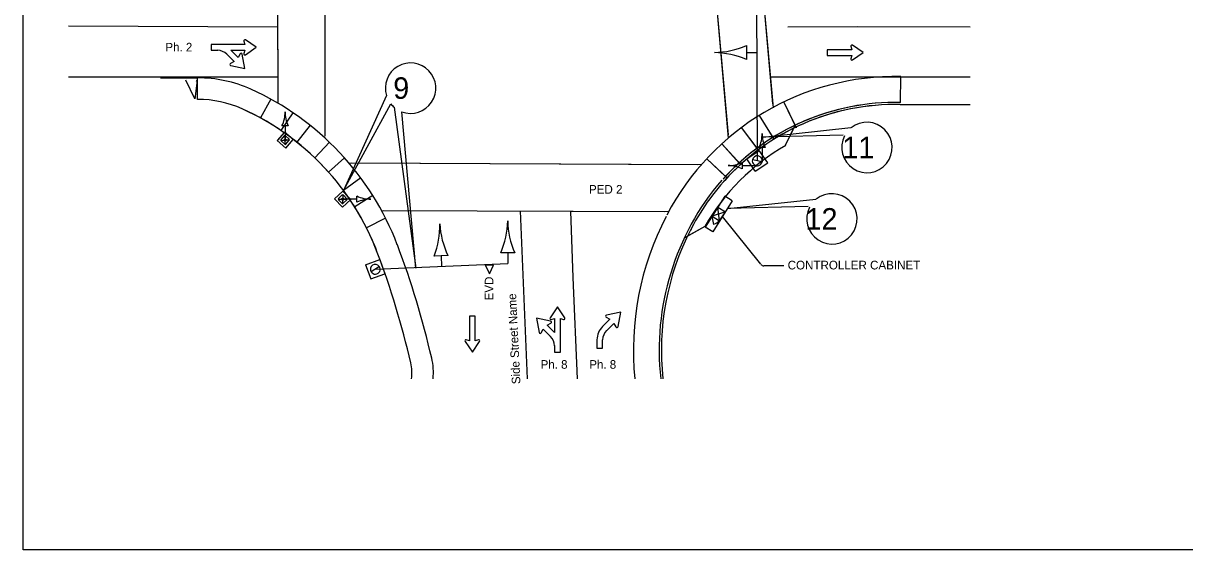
# Model space of a CAD drawing. Extents: x -9045 to 5486, y -3182 to 3962.
# Drawn here: x 1443 to 2508, y -933 to -450 of the extents above; entities that cross this region are included whole.
import ezdxf

# ---------------------------------------------------------------- set-up
doc = ezdxf.new("R2010")
doc.units = 0
for name, color, linetype in [('Default', 7, 'Continuous'), ('E_RDWY_ROAD_Sidewalk', 7, 'Continuous'), ('E_TRAF_SIGNAL_Ftg', 7, 'Continuous'), ('Level 49', 7, 'Continuous'), ('P_RDWY_ROAD_Crosswalk', 7, 'Continuous'), ('P_RDWY_ROAD_Curb', 7, 'Continuous'), ('P_RDWY_ROAD_Sidewalk', 7, 'Continuous'), ('P_TRAF_PLANS_Bubble Notes', 7, 'Continuous'), ('P_TRAF_PLANS_SheetTx', 7, 'Continuous'), ('P_TRAF_SIGNAL_Cabinets', 7, 'Continuous'), ('P_TRAF_SIGNAL_Detector', 7, 'Continuous'), ('P_TRAF_SIGNAL_Equipment', 7, 'Continuous'), ('P_TRAF_SIGNAL_Poles', 7, 'Continuous')]:
    doc.layers.add(name, color=color, linetype=linetype)

msp = doc.modelspace()

# ---------------------------------------------------------------- linework, layer by layer
at = {"layer": 'Default'}
for p, q in [((1676.7, -499.6), (1485, -499.7)), ((2128.4, -499.3), (2311.3, -499.2)), ((2106.7, -574.3), (2118.1, -566.6)), ((2114.4, -585.7), (2106.7, -574.3)), ((2125.8, -578), (2118.1, -566.6)), ((2114.4, -585.7), (2125.8, -578)), ((1898.8, -622.1), (1905.3, -775.9)), ((1757.3, -671.4), (1770.2, -666.6)), ((1770.2, -666.6), (1775, -679.6)), ((1757.3, -671.4), (1762, -684.3)), ((1762, -684.3), (1775, -679.6))]:
    msp.add_line(p, q, dxfattribs=at)
for points in [[(1485, -452.5), (1676.6, -453.3)], [(2311.3, -453.8), (2208.4, -453.6), (2144.2, -453.9)], [(1951.6, -775.9), (1947.4, -683), (1945.3, -622.3)]]:
    msp.add_lwpolyline(points, dxfattribs=at)
at = {"layer": 'E_RDWY_ROAD_Sidewalk'}
msp.add_lwpolyline([(1602.2, -503.4), (1602.8, -502.5), (1600.8, -519.4), (1592.5, -502.2)], dxfattribs=at)
at = {"layer": 'E_TRAF_SIGNAL_Ftg'}
msp.add_line((2120.7, -577), (2111.8, -575.3), dxfattribs=at)
for start, end in [(349.1392, 169.1392), (169.1392, 349.1392)]:
    msp.add_arc((2116.2, -576.2), 4.53, start, end, dxfattribs=at)
at = {"layer": 'Level 49'}
msp.add_lwpolyline([(1443.5, 117.5), (3123.5, 117.5), (3123.5, -932.5), (1443.5, -932.5)], close=True, dxfattribs=at)
at = {"layer": 'P_RDWY_ROAD_Crosswalk'}
for p, q in [((1676.5, -241.1), (1676.7, -523.2)), ((1676.5, -244.8), (1676.7, -520.6)), ((2090, -555.5), (2062.3, -245.4)), ((2089.7, -552.5), (2062.6, -249.5)), ((2131, -527.7), (2107.3, -262.4)), ((2130.6, -523.9), (2107.6, -266.5)), ((1719.8, -280.9), (1720, -553.5)), ((1742.1, -578.1), (2065.5, -579.5)), ((1744, -578.1), (2061.6, -579.5)), ((1771.9, -621.6), (2035.2, -622.7)), ((1773.5, -621.6), (2031.4, -622.6))]:
    msp.add_line(p, q, dxfattribs=at)
at = {"layer": 'P_RDWY_ROAD_Curb'}
for p, q in [((1569.3, -500.3), (1603.5, -500.2)), ((2247.9, -499.1), (2311.3, -499.2))]:
    msp.add_line(p, q, dxfattribs=at)
for centre, radius, start, end in [((1603.7, -618.3), 118.1, 65.7687, 90.222), ((1603.7, -618.3), 118.1, 65.7687, 90.222), ((2242.8, -735.3), 236.3, 88.7764, 152.4141), ((2242.8, -735.3), 236.3, 88.7764, 152.4141), ((1547.1, -744), 255.9, 20.8034, 65.7687), ((1547.1, -744), 255.9, 20.8034, 65.7687), ((2266.5, -749.5), 263.8, 152.4141, 185.7527), ((2266.5, -749.5), 263.8, 152.4141, 185.7527), ((1050.2, -932.8), 787.5, 12.9013, 20.8034), ((1050.2, -932.8), 787.5, 12.9013, 20.8034), ((1760.3, -770.1), 59.1, 354.3362, 12.9013), ((1760.3, -770.1), 59.1, 354.3362, 12.9013)]:
    msp.add_arc(centre, radius, start, end, dxfattribs=at)
at = {"layer": 'P_RDWY_ROAD_Sidewalk'}
for p, q in [((1603.3, -519.9), (1603.2, -500.2)), ((1603.3, -519.9), (1603.2, -500.2)), ((2247.4, -522.8), (2247.9, -499.1)), ((1670.3, -519.6), (1660.9, -536.9)), ((1670.3, -519.6), (1660.9, -536.9)), ((1690.5, -532.1), (1679.5, -548.3)), ((1690.5, -532.1), (1679.5, -548.3)), ((2140.5, -522.4), (2150.8, -543.7)), ((2140.5, -522.4), (2151.9, -546.1)), ((2130.7, -554.7), (2118.2, -534.6)), ((2131.7, -556.3), (2118.2, -534.6)), ((1706.4, -543.6), (1694.2, -559)), ((1706.4, -543.6), (1694.2, -559)), ((2116, -564.7), (2101.9, -545.7)), ((2117.2, -566.3), (2101.9, -545.7)), ((2142.2, -562), (2151, -543.5)), ((2142.2, -562), (2149.2, -547.4)), ((1724.2, -559.2), (1710.6, -573.4)), ((1724.2, -559.2), (1710.6, -573.4)), ((2083.7, -560.7), (2099.6, -578.2)), ((2083.7, -560.7), (2101, -579.6)), ((1737.8, -573.5), (1723.2, -586.5)), ((1737.8, -573.5), (1723.2, -586.5)), ((2087.2, -590.5), (2069.9, -574.4)), ((2088.6, -591.8), (2069.9, -574.4)), ((1752.9, -591.7), (1737, -603.4)), ((1752.9, -591.7), (1737, -603.4)), ((1763.9, -608), (1747.3, -618.4)), ((1763.9, -608), (1747.3, -618.4)), ((1775.6, -628.6), (1758, -637.5)), ((2068.1, -636.4), (2049.2, -647)), ((2068.1, -636.4), (2052.4, -645.2))]:
    msp.add_line(p, q, dxfattribs=at)
msp.add_lwpolyline([(2247.3, -524.7), (2259.7, -524.7), (2267.6, -524.7), (2275.4, -524.7), (2283.3, -524.7), (2291.2, -524.7), (2299.1, -524.7), (2306.9, -524.7), (2311.3, -524.7)], dxfattribs=at)
for centre, radius, start, end in [((1603.7, -618.3), 98.4, 65.7687, 90.222), ((1603.7, -618.3), 98.4, 65.7687, 90.222), ((1547.1, -744), 236.3, 20.8034, 65.7687), ((1547.1, -744), 236.3, 41.4793, 65.7687), ((2242.8, -735.3), 212.6, 88.7764, 137.9707), ((2242.8, -735.3), 212.6, 88.7764, 137.7617), ((2242.8, -735.3), 210.7, 88.7764, 138.348), ((2242.8, -735.3), 210.7, 88.7764, 137.9367), ((2242.5, -736), 200.8, 119.952, 150.2839), ((2242.5, -736), 200.8, 119.952, 150.2839), ((2266.5, -749.5), 240.2, 139.5907, 186.3207), ((2242.8, -735.3), 210.7, 137.3067, 154.6745), ((1547.1, -744), 236.3, 20.8034, 36.5028), ((2242.8, -735.3), 210.7, 152.5339, 154.6745), ((2242.8, -735.3), 212.6, 152.3632, 152.4141), ((2266.5, -749.5), 238.2, 152.4141, 186.3732), ((1050.2, -932.8), 767.8, 12.9013, 20.8034), ((1050.2, -932.8), 767.8, 12.9013, 20.8034), ((1760.3, -770.1), 39.4, 351.4868, 12.9013), ((1760.3, -770.1), 39.4, 351.4868, 12.9013)]:
    msp.add_arc(centre, radius, start, end, dxfattribs=at)
at = {"layer": 'P_TRAF_PLANS_Bubble Notes'}
for p, q in [((1645.7, -466.6), (1646.5, -469.6)), ((1657, -472.2), (1647.1, -465.5)), ((1646.5, -469.5), (1615.7, -469.6)), ((1615.7, -469.6), (1615.7, -474.9)), ((1615.7, -474.9), (1621.8, -474.9)), ((1630.1, -478.6), (1636.7, -485.3)), ((1640.4, -481.5), (1633.8, -474.9)), ((1633.8, -474.9), (1646.6, -474.9)), ((1642.3, -478.2), (1640.4, -481.5)), ((1646.7, -491.5), (1644.2, -478.5)), ((1646.6, -474.9), (1645.7, -477.9)), ((1647.1, -479), (1657, -472.2)), ((2180.4, -474.4), (2180.4, -479.7)), ((2202.9, -474.4), (2180.4, -474.4)), ((2180.4, -474.4), (2180.4, -474.4)), ((2202.1, -471.3), (2202.9, -474.4)), ((2213.4, -477), (2203.5, -470.3)), ((2203.5, -483.7), (2213.4, -477)), ((1636.7, -485.3), (1633.4, -487.1)), ((1633.7, -489), (1646.7, -491.5)), ((1636.7, -485.3), (1636.7, -485.3)), ((2180.4, -479.7), (2202.9, -479.7)), ((2202.9, -479.7), (2202.1, -482.7)), ((2119.6, -671), (2084.4, -627.1)), ((2140.6, -672.3), (2122.3, -672.3)), ((1933.1, -710.1), (1926.4, -720.1)), ((1939.8, -720.1), (1933.1, -710.1)), ((1857.7, -718.5), (1852.4, -718.5)), ((1852.4, -718.5), (1852.4, -741)), ((1857.8, -741), (1857.7, -718.5)), ((1857.7, -718.5), (1857.7, -718.5)), ((1926.8, -723), (1913.8, -720.5)), ((1913.8, -720.5), (1916.3, -733.5)), ((1927.4, -721.5), (1930.4, -720.6)), ((1930.4, -720.6), (1930.4, -733.4)), ((1935.8, -751.5), (1935.8, -720.6)), ((1935.8, -720.6), (1938.7, -721.5)), ((1981.1, -721.3), (1974.5, -728)), ((1977.8, -719.5), (1981.1, -721.3)), ((1991.1, -715), (1978.1, -717.5)), ((1988.6, -728.1), (1991.1, -715)), ((1918.3, -733.8), (1920.1, -730.5)), ((1920.1, -730.5), (1926.7, -737.1)), ((1923.8, -726.8), (1927.1, -724.9)), ((1930.4, -733.4), (1923.8, -726.7)), ((1978.2, -731.7), (1984.8, -725.1)), ((1984.8, -725.1), (1986.7, -728.4)), ((1848.4, -741.6), (1855.1, -751.5)), ((1852.4, -741), (1849.5, -740.2)), ((1855.1, -751.5), (1861.8, -741.6)), ((1860.8, -740.2), (1857.8, -741)), ((1969.2, -740.1), (1969.2, -747.9)), ((1974.5, -747.9), (1974.5, -740.2)), ((1930.4, -745.4), (1930.5, -751.5)), ((1930.5, -751.5), (1935.8, -751.5)), ((1969.2, -747.9), (1974.5, -747.9))]:
    msp.add_line(p, q, dxfattribs=at)
for centre, radius, start, end in [((1646.6, -466.3), 0.96, 55.9205, 198.4175), ((1621, -487.7), 12.9, 45.064, 86.8182), ((1643.2, -478.7), 1.06, 10.9205, 151.2149), ((1646.6, -478.2), 0.96, 161.6525, 304.1494), ((2203, -471.1), 0.96, 55.9205, 196.2149), ((1633.9, -488), 1.06, 110.884, 259.1494), ((2203, -482.9), 0.96, 161.6525, 304.1494), ((2122.3, -668.9), 3.44, 218.7557, 270), ((1927.2, -720.6), 0.96, 145.9205, 287.046), ((1926.6, -724), 1.06, 298.8551, 79.1494), ((1939, -720.6), 0.96, 251.6525, 34.1494), ((1978.3, -718.6), 1.06, 100.9205, 241.2149), ((1917.3, -733.3), 1.06, 190.9205, 339.186), ((1987.3, -740.8), 18.1, 135.0261, 177.8451), ((1987.3, -740.8), 12.9, 135.064, 177.238), ((1987.6, -727.9), 1.06, 205.2843, 349.1494), ((1849.2, -741.1), 0.96, 71.6525, 214.1494), ((1861, -741.1), 0.96, 325.9205, 106.2149), ((1917.6, -746.2), 12.9, 2.8319, 45.006)]:
    msp.add_arc(centre, radius, start, end, dxfattribs=at)
at = {"layer": 'P_TRAF_PLANS_SheetTx'}
for p, q in [((1776.5, -516.4), (1737, -603.4)), ((1737, -603.4), (1780.5, -523.9)), ((2121.3, -554.4), (2202, -545.8)), ((2195, -552.7), (2121.3, -554.4)), ((2089.3, -619.8), (2170, -611.2)), ((2163, -618.2), (2089.3, -619.8))]:
    msp.add_line(p, q, dxfattribs=at)
msp.add_lwpolyline([(1783.4, -527), (1803.3, -674.6), (1790.5, -531.2)], dxfattribs=at)
for centre, start, end in [((1798.5, -509.6), 249.5509, 197.2985), ((1798.5, -509.6), 218.5105, 229.0559), ((2216.7, -564), 152.6217, 128.9155), ((2184.7, -629.4), 152.6217, 128.9155)]:
    msp.add_arc(centre, 23.1, start, end, dxfattribs=at)
at = {"layer": 'P_TRAF_SIGNAL_Cabinets'}
for p, q in [((2086.4, -608.6), (2068.6, -637)), ((2093.2, -612.9), (2075.4, -641.3)), ((2093.2, -612.9), (2086.4, -608.6)), ((2074.9, -626.9), (2080.1, -618.6)), ((2087, -622.9), (2074.9, -626.9)), ((2076.5, -634.6), (2074.9, -626.9)), ((2074.9, -626.9), (2081.7, -631.3)), ((2081.7, -631.3), (2080.1, -618.6)), ((2080.1, -618.6), (2087, -622.9)), ((2080.8, -624.9), (2080.8, -624.9)), ((2080.8, -624.9), (2080.8, -624.9)), ((2081.7, -631.3), (2087, -622.9)), ((2075.4, -641.3), (2068.6, -637))]:
    msp.add_line(p, q, dxfattribs=at)
msp.add_arc((2074.8, -627), 7.43, 282.7527, 328.5406, dxfattribs=at)
at = {"layer": 'P_TRAF_SIGNAL_Detector'}
for p, q in [((2116.3, -576.2), (2115.6, -377.7)), ((1766.1, -675.5), (1887.5, -670.3))]:
    msp.add_line(p, q, dxfattribs=at)
at = {"layer": 'P_TRAF_SIGNAL_Equipment'}
for p, q in [((2106.2, -470.6), (2106.3, -483.3)), ((2106.2, -477), (2116, -476.9)), ((2116, -476.9), (2116, -476.9)), ((1686.4, -544.2), (1680.6, -544.2)), ((1683.5, -544.2), (1683.5, -557.2)), ((1683.5, -557.2), (1683.5, -557.2)), ((2123.6, -564), (2117.8, -564)), ((2120.7, -564), (2120.7, -577)), ((2102.4, -577.7), (2102.4, -583.5)), ((2102.4, -580.6), (2115.4, -580.6)), ((2115.4, -580.6), (2115.4, -580.6)), ((2120.7, -577), (2120.7, -577)), ((1736.2, -611.3), (1736.2, -611.3)), ((1749.2, -611.3), (1736.2, -611.3)), ((1749.2, -614.2), (1749.2, -608.5)), ((1832.8, -662.9), (1820, -663.5)), ((1826.4, -663.2), (1826.8, -672.9)), ((1893.9, -660.6), (1881.1, -660.6)), ((1887.5, -660.6), (1887.5, -670.3)), ((1887.5, -670.3), (1887.5, -670.3)), ((1826.8, -672.9), (1826.8, -672.9)), ((1874.5, -671.7), (1866.8, -671.7)), ((1866.8, -671.7), (1870.7, -679.5)), ((1870.7, -671.7), (1870.7, -671.7)), ((1870.7, -679.6), (1874.5, -671.7)), ((1870.7, -679.5), (1870.7, -679.6))]:
    msp.add_line(p, q, dxfattribs=at)
for centre, radius, start, end in [((2075.2, -399.6), 77.4, 271.2952, 293.6165), ((2075.6, -554.5), 77.4, 66.7111, 89.0324), ((1653.7, -531.4), 29.8, 334.6279, 0.3892), ((1713.3, -531.4), 29.8, 179.6108, 205.3721), ((2090.9, -551.3), 29.8, 334.6279, 0.3892), ((2150.5, -551.3), 29.8, 179.6108, 205.3721), ((2089.6, -550.8), 29.8, 269.6108, 295.3721), ((2089.6, -610.4), 29.8, 64.6279, 90.3892), ((1762, -581.5), 29.8, 244.6279, 270.3892), ((1762, -641.1), 29.8, 89.6108, 115.3721), ((1747.8, -635.7), 77.4, 338.9743, 1.2956), ((1902.4, -629.1), 77.4, 183.5584, 205.8797), ((1810.1, -629.8), 77.4, 336.5473, 358.8686), ((1964.9, -629.8), 77.4, 181.1314, 203.4527)]:
    msp.add_arc(centre, radius, start, end, dxfattribs=at)
at = {"layer": 'P_TRAF_SIGNAL_Poles'}
for p, q in [((1682.9, -549.8), (1676.1, -557.7)), ((1682.7, -553.4), (1679.7, -556.9)), ((1690.9, -556.6), (1682.9, -549.8)), ((1683.4, -556.2), (1683.2, -553.2)), ((1687.2, -556.3), (1683.8, -553.4)), ((1676.1, -557.7), (1684.1, -564.6)), ((1679.5, -557.5), (1682.5, -557.2)), ((1679.8, -558), (1683.2, -561)), ((1684.3, -557.1), (1682.7, -557.2)), ((1683.6, -557.9), (1683.4, -556.4)), ((1683.5, -557.2), (1683.5, -557.2)), ((1683.8, -561.2), (1683.6, -558.1)), ((1684.1, -564.6), (1690.9, -556.6)), ((1684.3, -560.9), (1687.3, -557.4)), ((1684.5, -557.1), (1687.5, -556.9)), ((1736.5, -603.9), (1728.8, -611.1)), ((1743.7, -611.6), (1736.5, -603.9)), ((1728.8, -611.1), (1736, -618.7)), ((1732.2, -611.2), (1735.3, -611.3)), ((1732.4, -611.8), (1735.6, -615.1)), ((1735.8, -607.5), (1732.5, -610.7)), ((1735.5, -611.3), (1737, -611.3)), ((1736, -618.7), (1743.7, -611.6)), ((1736.2, -612.3), (1736.1, -615.3)), ((1736.2, -612.1), (1736.3, -610.6)), ((1736.2, -611.3), (1736.2, -611.3)), ((1736.4, -607.3), (1736.3, -610.3)), ((1736.7, -615.1), (1740, -612)), ((1740, -610.9), (1736.9, -607.6)), ((1737.2, -611.4), (1740.2, -611.4)), ((1769.9, -672.9), (1762.4, -678))]:
    msp.add_line(p, q, dxfattribs=at)
for points in [[(1682.7, -557.2), (1683.5, -557.2), (1683.6, -557.9), (1683.4, -557.9), (1683.3, -557.9), (1683.2, -557.8), (1683, -557.8), (1682.9, -557.6), (1682.8, -557.4)], [(1683.4, -556.4), (1683.5, -557.2), (1684.3, -557.1), (1684.2, -556.9), (1684.1, -556.7), (1684, -556.6), (1683.9, -556.5), (1683.7, -556.4), (1683.6, -556.4)], [(1736.3, -610.6), (1736.2, -611.3), (1735.5, -611.3), (1735.5, -611.2), (1735.5, -611.1), (1735.6, -610.9), (1735.7, -610.8), (1735.8, -610.7), (1736, -610.6)], [(1737, -611.3), (1736.2, -611.3), (1736.2, -612.1), (1736.4, -612.1), (1736.6, -612), (1736.8, -611.9), (1736.9, -611.8), (1736.9, -611.6), (1737, -611.5)]]:
    msp.add_lwpolyline(points, close=True, dxfattribs=at)
for centre, radius in [((1683.5, -557.2), 0.984), ((1683.5, -557.2), 0.754), ((1736.2, -611.3), 0.984), ((1736.2, -611.3), 0.754)]:
    msp.add_circle(centre, radius, dxfattribs=at)
for centre, radius, start, end in [((1683.3, -553.9), 0.784, 49.2526, 139.2526), ((1680.3, -557.4), 0.784, 139.2526, 229.2526), ((1683.7, -560.4), 0.784, 229.2526, 319.2526), ((1686.7, -556.9), 0.784, 319.2526, 49.2526), ((1733, -611.2), 0.784, 133.2379, 223.2379), ((1736.1, -614.5), 0.784, 223.2379, 313.2379), ((1736.3, -608.1), 0.784, 43.2379, 133.2379), ((1739.5, -611.4), 0.784, 313.2379, 43.2379), ((1766.1, -675.5), 4.53, 34.2694, 214.2694), ((1766.1, -675.5), 4.53, 214.2694, 34.2694)]:
    msp.add_arc(centre, radius, start, end, dxfattribs=at)

# ---------------------------------------------------------------- texts
at = {"layer": 'P_TRAF_PLANS_Bubble Notes'}
for s, height, p in [('Ph. 2', 7.88, (1573.8, -476)), ('PED 2', 7.94, (1962, -606.3)), ('CONTROLLER CABINET', 7.938, (2144.1, -675.7)), ('Ph. 8', 7.88, (1917.7, -766.7)), ('Ph. 8', 7.88, (1962.3, -766.7))]:
    msp.add_text(s, height=height, dxfattribs=at).set_placement(p)
msp.add_text('EVD', height=7.94, rotation=90, dxfattribs=at).set_placement((1874.4, -704.1))
at = {"layer": 'P_TRAF_PLANS_SheetTx'}
for s, height, p in [('9', 19.7, (1782.6, -519.4)), ('11', 19.66, (2194.2, -573.8)), ('12', 19.66, (2160.5, -639.2))]:
    msp.add_text(s, height=height, dxfattribs=at).set_placement(p)
msp.add_text('Side Street Name', height=7.875, rotation=92.7885, dxfattribs=at).set_placement((1899.2, -780.6))
at = {"layer": 'P_TRAF_SIGNAL_Poles'}
for rotation, p in [(49.2526, (1677.6, -557.6)), (313.2379, (1736.4, -605.4))]:
    msp.add_text('(24"/4.5")', height=0.878, rotation=rotation, dxfattribs=at).set_placement(p)

doc.saveas('drawing.dxf')
